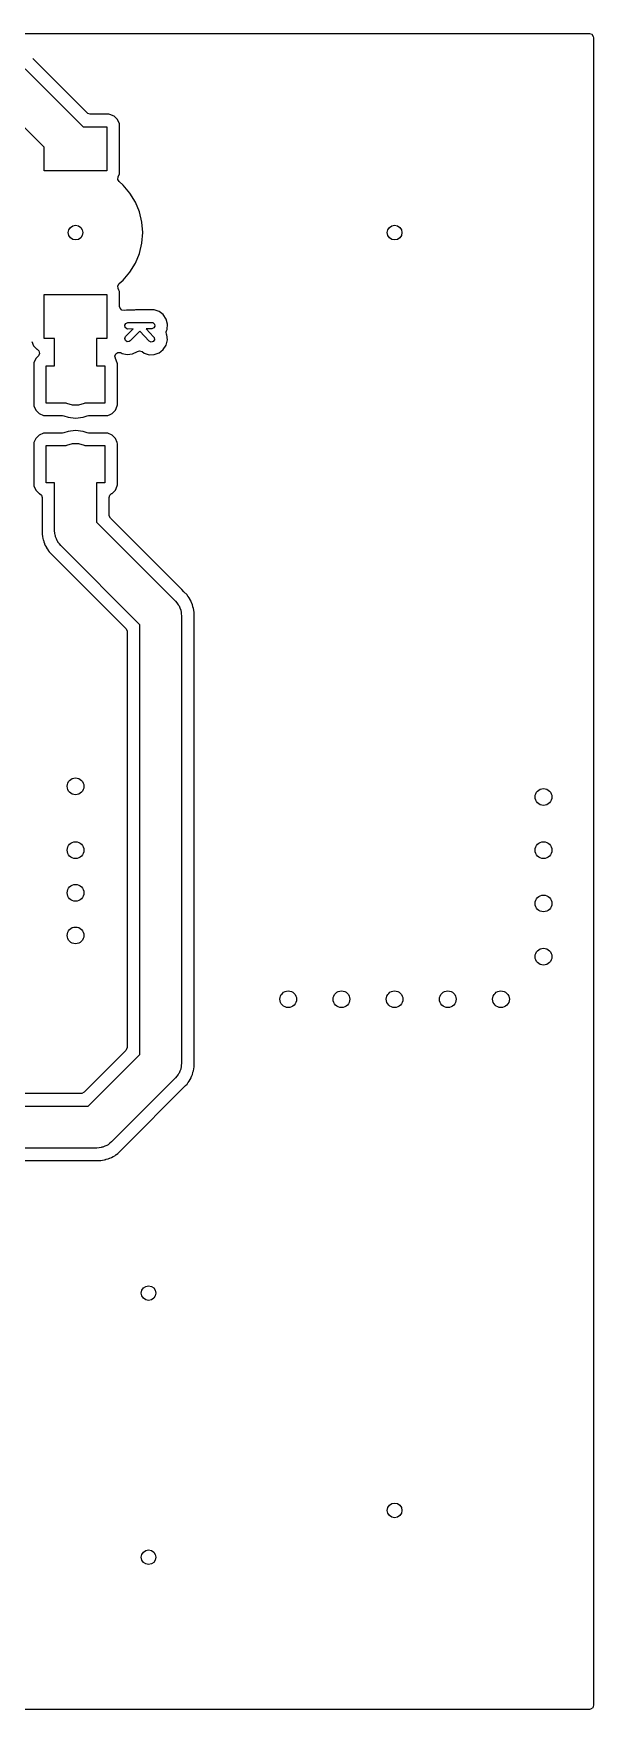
# Model space of a CAD drawing. Extents: x 0.01 to 1.59, y 0.01 to 1.59.
# Drawn here: x 1.06 to 1.587, y 0.013 to 1.587 of the extents above; entities that cross this region are included whole.
import ezdxf

# ---------------------------------------------------------------- set-up
doc = ezdxf.new("R2010")
doc.units = 0
doc.header["$MEASUREMENT"] = 0
doc.layers.add('BLACK', color=7, linetype='CONTINUOUS')

msp = doc.modelspace()

# ---------------------------------------------------------------- linework, layer by layer
at = {"layer": 'BLACK', "linetype": 'CONTINUOUS'}
for p, q in [((0.0169, 1.587), (1.5831, 1.587)), ((1.5831, 1.587), (1.5854, 1.5863)), ((1.5854, 1.5863), (1.5868, 1.5843)), ((1.5868, 1.5843), (1.587, 1.5831)), ((1.587, 1.5831), (1.587, 0.0169)), ((1.1109, 1.5124), (1.0598, 1.5635)), ((1.0527, 1.5539), (1.1072, 1.4994)), ((1.0705, 1.4804), (1.0306, 1.5203)), ((1.1114, 1.512), (1.1109, 1.5124)), ((1.1137, 1.5112), (1.1114, 1.512)), ((1.1313, 1.5112), (1.1137, 1.5112)), ((1.1323, 1.5111), (1.1313, 1.5112)), ((1.1363, 1.5093), (1.1323, 1.5111)), ((1.1072, 1.4994), (1.1295, 1.4994)), ((1.1295, 1.4994), (1.1295, 1.4581)), ((1.1395, 1.5062), (1.1363, 1.5093)), ((1.1412, 1.5022), (1.1395, 1.5062)), ((1.1414, 1.5012), (1.1412, 1.5022)), ((1.1414, 1.4563), (1.1414, 1.5012)), ((1.0705, 1.4581), (1.0705, 1.4804)), ((1.1295, 1.4581), (1.0705, 1.4581)), ((1.1397, 1.4499), (1.1399, 1.4523)), ((1.141, 1.4479), (1.1397, 1.4499)), ((1.1399, 1.4523), (1.14, 1.4524)), ((1.14, 1.4524), (1.1412, 1.4553)), ((1.1412, 1.4553), (1.1414, 1.4563)), ((1.1447, 1.4447), (1.141, 1.4479)), ((1.1511, 1.4371), (1.1447, 1.4447)), ((1.1563, 1.4287), (1.1511, 1.4371)), ((1.1601, 1.4195), (1.1563, 1.4287)), ((1.1624, 1.4099), (1.1601, 1.4195)), ((1.1632, 1.4), (1.1624, 1.4099)), ((1.1601, 1.3805), (1.1624, 1.3901)), ((1.1624, 1.3901), (1.1632, 1.4)), ((1.1511, 1.3628), (1.1563, 1.3713)), ((1.1563, 1.3713), (1.1601, 1.3805)), ((1.141, 1.3521), (1.1447, 1.3553)), ((1.1447, 1.3553), (1.1511, 1.3628)), ((1.1447, 1.3553), (1.1447, 1.3553)), ((1.0705, 1.3006), (1.0705, 1.3419)), ((1.0705, 1.3419), (1.1295, 1.3419)), ((1.1295, 1.3419), (1.1295, 1.3006)), ((1.1397, 1.35), (1.1409, 1.3521)), ((1.14, 1.3476), (1.1397, 1.35)), ((1.1407, 1.3459), (1.14, 1.3476)), ((1.1412, 1.3447), (1.1407, 1.3459)), ((1.1409, 1.3521), (1.141, 1.3521)), ((1.1414, 1.3437), (1.1412, 1.3447)), ((1.1414, 1.3308), (1.1414, 1.3437)), ((1.1414, 1.3437), (1.1414, 1.3437)), ((1.1418, 1.329), (1.1414, 1.3308)), ((1.1436, 1.3273), (1.1418, 1.329)), ((1.1459, 1.3269), (1.1436, 1.3273)), ((1.1478, 1.3273), (1.1459, 1.3269)), ((1.1554, 1.3273), (1.1478, 1.3273)), ((1.1563, 1.3275), (1.1554, 1.3273)), ((1.1566, 1.3275), (1.1563, 1.3275)), ((1.1563, 1.3275), (1.1563, 1.3275)), ((1.1567, 1.3275), (1.1566, 1.3275)), ((1.1615, 1.3276), (1.1567, 1.3275)), ((1.1616, 1.3276), (1.1615, 1.3276)), ((1.1628, 1.3274), (1.1616, 1.3276)), ((1.1739, 1.3275), (1.1628, 1.3274)), ((1.1786, 1.3259), (1.1739, 1.3275)), ((1.1825, 1.323), (1.1786, 1.3259)), ((1.1853, 1.3188), (1.1825, 1.323)), ((1.1463, 1.313), (1.1473, 1.3147)), ((1.1467, 1.311), (1.1463, 1.313)), ((1.1482, 1.3097), (1.1467, 1.311)), ((1.1471, 1.3026), (1.1541, 1.3096)), ((1.1473, 1.3147), (1.1492, 1.3155)), ((1.1492, 1.3095), (1.1482, 1.3097)), ((1.1492, 1.3155), (1.1588, 1.3155)), ((1.1541, 1.3096), (1.1492, 1.3095)), ((1.1603, 1.3075), (1.1513, 1.2984)), ((1.1588, 1.3155), (1.1596, 1.3157)), ((1.1596, 1.3157), (1.16, 1.3155)), ((1.16, 1.3155), (1.1716, 1.3156)), ((1.1692, 1.2982), (1.1603, 1.3075)), ((1.1716, 1.3097), (1.1663, 1.3097)), ((1.1663, 1.3097), (1.1734, 1.3022)), ((1.1716, 1.3156), (1.1726, 1.3155)), ((1.1735, 1.3105), (1.1716, 1.3097)), ((1.1726, 1.3155), (1.1741, 1.3142)), ((1.1745, 1.3122), (1.1735, 1.3105)), ((1.1741, 1.3142), (1.1745, 1.3122)), ((1.1865, 1.3141), (1.1853, 1.3188)), ((1.1853, 1.3069), (1.1855, 1.3077)), ((1.1856, 1.3045), (1.1853, 1.3069)), ((1.1855, 1.3077), (1.1862, 1.3092)), ((1.1862, 1.3092), (1.1865, 1.3141)), ((1.0588, 1.2978), (1.0605, 1.2938)), ((1.0605, 1.2938), (1.0637, 1.2907)), ((1.0803, 1.3006), (1.0705, 1.3006)), ((1.0803, 1.275), (1.0803, 1.3006)), ((1.1295, 1.3006), (1.1197, 1.3006)), ((1.1197, 1.3006), (1.1197, 1.275)), ((1.1463, 1.3007), (1.1471, 1.3026)), ((1.1468, 1.2988), (1.1463, 1.3007)), ((1.1484, 1.2976), (1.1468, 1.2988)), ((1.1505, 1.2978), (1.1484, 1.2976)), ((1.1513, 1.2984), (1.1505, 1.2978)), ((1.171, 1.2973), (1.1692, 1.2982)), ((1.1729, 1.2977), (1.171, 1.2973)), ((1.1741, 1.2994), (1.1729, 1.2977)), ((1.1734, 1.3022), (1.174, 1.3014)), ((1.174, 1.3014), (1.1741, 1.2994)), ((1.1825, 1.2902), (1.1851, 1.2944)), ((1.1851, 1.2944), (1.1863, 1.2992)), ((1.1858, 1.3041), (1.1856, 1.3045)), ((1.1863, 1.2992), (1.1858, 1.3041)), ((1.0608, 1.2778), (1.0607, 1.2768)), ((1.0607, 1.2768), (1.0607, 1.2382)), ((1.0626, 1.2818), (1.0608, 1.2778)), ((1.0608, 1.2778), (1.0608, 1.2778)), ((1.063, 1.2822), (1.0626, 1.2818)), ((1.065, 1.2843), (1.063, 1.2822)), ((1.0637, 1.2907), (1.0638, 1.2906)), ((1.0638, 1.2906), (1.0656, 1.289)), ((1.0652, 1.2844), (1.065, 1.2843)), ((1.0661, 1.2866), (1.0652, 1.2844)), ((1.0656, 1.289), (1.0661, 1.2866)), ((1.0725, 1.24), (1.0725, 1.275)), ((1.0725, 1.275), (1.0803, 1.275)), ((1.1197, 1.275), (1.1275, 1.275)), ((1.1275, 1.275), (1.1275, 1.24)), ((1.1369, 1.2839), (1.1377, 1.2861)), ((1.1374, 1.2822), (1.1369, 1.2839)), ((1.1373, 1.2821), (1.1374, 1.2822)), ((1.1374, 1.2818), (1.1373, 1.2821)), ((1.1392, 1.2778), (1.1374, 1.2818)), ((1.1374, 1.2818), (1.1374, 1.2818)), ((1.1377, 1.2861), (1.1397, 1.2875)), ((1.1393, 1.2768), (1.1392, 1.2778)), ((1.1393, 1.2382), (1.1393, 1.2768)), ((1.1397, 1.2875), (1.1421, 1.2874)), ((1.1421, 1.2874), (1.1428, 1.2871)), ((1.1428, 1.2871), (1.1438, 1.2865)), ((1.1438, 1.2865), (1.1438, 1.2865)), ((1.1438, 1.2865), (1.1486, 1.2855)), ((1.1486, 1.2855), (1.1511, 1.2858)), ((1.1486, 1.2855), (1.1486, 1.2855)), ((1.1486, 1.2855), (1.1486, 1.2855)), ((1.1511, 1.2858), (1.1535, 1.2862)), ((1.1535, 1.2862), (1.1583, 1.2885)), ((1.1535, 1.2862), (1.1535, 1.2862)), ((1.1583, 1.2884), (1.1602, 1.2891)), ((1.1583, 1.2885), (1.1583, 1.2884)), ((1.1602, 1.2891), (1.1625, 1.2883)), ((1.1625, 1.2883), (1.1626, 1.2883)), ((1.1626, 1.2883), (1.1644, 1.2869)), ((1.1644, 1.2869), (1.1691, 1.2854)), ((1.1691, 1.2854), (1.174, 1.2855)), ((1.1691, 1.2854), (1.1691, 1.2854)), ((1.174, 1.2855), (1.1787, 1.2871)), ((1.1787, 1.2871), (1.1801, 1.2883)), ((1.1801, 1.2883), (1.1825, 1.2902)), ((1.0607, 1.2382), (1.0607, 1.2382)), ((1.0607, 1.2382), (1.0608, 1.2372)), ((1.0608, 1.2372), (1.0626, 1.2332)), ((1.0626, 1.2332), (1.0657, 1.2301)), ((1.0657, 1.2301), (1.0697, 1.2283)), ((1.0697, 1.2283), (1.0707, 1.2282)), ((1.0707, 1.2282), (1.0707, 1.2282)), ((1.0707, 1.2282), (1.0877, 1.2282)), ((1.0912, 1.24), (1.0725, 1.24)), ((1.0877, 1.2282), (1.089, 1.228)), ((1.089, 1.228), (1.0929, 1.2266)), ((1.0918, 1.2396), (1.0912, 1.24)), ((1.0972, 1.238), (1.0918, 1.2396)), ((1.1028, 1.238), (1.0972, 1.238)), ((1.1082, 1.2396), (1.1028, 1.238)), ((1.1071, 1.2266), (1.111, 1.228)), ((1.1088, 1.24), (1.1082, 1.2396)), ((1.1275, 1.24), (1.1088, 1.24)), ((1.111, 1.228), (1.1123, 1.2282)), ((1.1123, 1.2282), (1.1293, 1.2282)), ((1.1293, 1.2282), (1.1293, 1.2282)), ((1.1293, 1.2282), (1.1293, 1.2282)), ((1.1293, 1.2282), (1.1294, 1.2282)), ((1.1294, 1.2282), (1.1303, 1.2283)), ((1.1303, 1.2283), (1.1325, 1.2293)), ((1.1325, 1.2293), (1.1343, 1.2301)), ((1.1343, 1.2301), (1.1374, 1.2332)), ((1.1374, 1.2332), (1.1392, 1.2372)), ((1.1392, 1.2372), (1.1393, 1.2382)), ((1.089, 1.2121), (1.0877, 1.2118)), ((1.0929, 1.2134), (1.089, 1.2121)), ((1.0929, 1.2266), (1.0929, 1.2266)), ((1.0929, 1.2266), (1.1, 1.2258)), ((1.1, 1.2142), (1.0929, 1.2134)), ((1.0929, 1.2134), (1.0929, 1.2134)), ((1.0929, 1.2134), (1.0929, 1.2134)), ((1.1, 1.2258), (1.1071, 1.2266)), ((1.1071, 1.2134), (1.1, 1.2142)), ((1.111, 1.2121), (1.1071, 1.2134)), ((1.1123, 1.2118), (1.111, 1.2121)), ((1.0608, 1.2028), (1.0607, 1.2018)), ((1.0607, 1.2018), (1.0607, 1.1632)), ((1.0626, 1.2068), (1.0608, 1.2028)), ((1.0608, 1.2028), (1.0608, 1.2028)), ((1.0657, 1.2099), (1.0626, 1.2068)), ((1.0697, 1.2117), (1.0657, 1.2099)), ((1.0707, 1.2118), (1.0697, 1.2117)), ((1.0877, 1.2118), (1.0707, 1.2118)), ((1.0725, 1.165), (1.0725, 1.2)), ((1.0725, 1.2), (1.0912, 1.2)), ((1.0912, 1.2), (1.0918, 1.2004)), ((1.0918, 1.2004), (1.0972, 1.202)), ((1.0972, 1.202), (1.1028, 1.202)), ((1.1028, 1.202), (1.1082, 1.2004)), ((1.1082, 1.2004), (1.1088, 1.2)), ((1.1088, 1.2), (1.1275, 1.2)), ((1.1293, 1.2118), (1.1123, 1.2118)), ((1.1275, 1.2), (1.1275, 1.165)), ((1.1303, 1.2117), (1.1293, 1.2118)), ((1.1343, 1.2099), (1.1303, 1.2117)), ((1.1374, 1.2068), (1.1343, 1.2099)), ((1.1392, 1.2028), (1.1374, 1.2068)), ((1.1393, 1.2018), (1.1392, 1.2028)), ((1.1393, 1.1632), (1.1393, 1.2018)), ((1.0803, 1.165), (1.0725, 1.165)), ((1.0803, 1.12), (1.0803, 1.165)), ((1.1275, 1.165), (1.1197, 1.165)), ((1.1197, 1.165), (1.1197, 1.1281)), ((1.0607, 1.1632), (1.0607, 1.1632)), ((1.0607, 1.1632), (1.0608, 1.1622)), ((1.0608, 1.1622), (1.0626, 1.1582)), ((1.0626, 1.1582), (1.0657, 1.1551)), ((1.0657, 1.1551), (1.0662, 1.1549)), ((1.0662, 1.1549), (1.068, 1.1533)), ((1.068, 1.1533), (1.0685, 1.1513)), ((1.0685, 1.1513), (1.0685, 1.1236)), ((1.1315, 1.1513), (1.1323, 1.1536)), ((1.1315, 1.1347), (1.1315, 1.1513)), ((1.1323, 1.1536), (1.1338, 1.1549)), ((1.1338, 1.1549), (1.1343, 1.1551)), ((1.1343, 1.1551), (1.1374, 1.1582)), ((1.1343, 1.1551), (1.1343, 1.1551)), ((1.1343, 1.1551), (1.1343, 1.1551)), ((1.1374, 1.1582), (1.1392, 1.1622)), ((1.1392, 1.1622), (1.1393, 1.1632)), ((1.1316, 1.1341), (1.1315, 1.1347)), ((1.1327, 1.1319), (1.1316, 1.1341)), ((1.0685, 1.1236), (1.0685, 1.1164)), ((1.0806, 1.1179), (1.0803, 1.12)), ((1.0808, 1.1158), (1.0806, 1.1179)), ((1.1197, 1.1281), (1.1939, 1.0539)), ((1.1998, 1.0648), (1.1327, 1.1319)), ((1.0685, 1.1164), (1.0688, 1.115)), ((1.0688, 1.115), (1.0689, 1.1148)), ((1.0689, 1.1148), (1.0689, 1.1146)), ((1.0689, 1.1146), (1.0691, 1.1129)), ((1.0691, 1.1129), (1.0691, 1.1129)), ((1.0691, 1.1129), (1.0696, 1.1114)), ((1.0696, 1.1114), (1.0697, 1.1112)), ((1.0697, 1.1112), (1.0701, 1.1095)), ((1.0701, 1.1095), (1.0708, 1.108)), ((1.0708, 1.108), (1.0709, 1.1078)), ((1.0709, 1.1078), (1.0714, 1.1062)), ((1.0714, 1.1062), (1.0714, 1.1062)), ((1.0714, 1.1062), (1.0723, 1.1048)), ((1.0723, 1.1048), (1.0724, 1.1046)), ((1.0724, 1.1046), (1.0732, 1.1031)), ((1.0732, 1.1031), (1.0732, 1.1031)), ((1.0732, 1.1031), (1.0742, 1.1018)), ((1.081, 1.1152), (1.0808, 1.1158)), ((1.0811, 1.1144), (1.081, 1.1152)), ((1.082, 1.1125), (1.0811, 1.1144)), ((1.0827, 1.1106), (1.082, 1.1125)), ((1.0832, 1.11), (1.0827, 1.1106)), ((1.0834, 1.1094), (1.0832, 1.11)), ((1.0848, 1.1078), (1.0834, 1.1094)), ((1.0861, 1.1061), (1.0848, 1.1078)), ((1.1603, 1.0318), (1.0861, 1.1061)), ((1.0742, 1.1018), (1.0743, 1.1016)), ((1.0743, 1.1016), (1.0752, 1.1002)), ((1.0752, 1.1002), (1.077, 1.0984)), ((1.077, 1.0984), (1.077, 1.0984)), ((1.077, 1.0984), (1.1473, 1.0281)), ((1.2019, 1.0627), (1.1998, 1.0648)), ((1.2048, 1.0598), (1.2019, 1.0627)), ((1.2052, 1.0591), (1.2048, 1.0598)), ((1.2057, 1.0584), (1.2052, 1.0591)), ((1.2058, 1.0582), (1.2057, 1.0584)), ((1.2068, 1.0569), (1.2058, 1.0582)), ((1.2076, 1.0554), (1.2068, 1.0569)), ((1.2077, 1.0552), (1.2076, 1.0554)), ((1.2086, 1.0538), (1.2077, 1.0552)), ((1.1939, 1.0539), (1.1952, 1.0522)), ((1.1952, 1.0522), (1.1966, 1.0506)), ((1.1966, 1.0506), (1.1968, 1.05)), ((1.1968, 1.05), (1.1973, 1.0494)), ((1.1973, 1.0494), (1.198, 1.0475)), ((1.198, 1.0475), (1.1989, 1.0455)), ((1.1989, 1.0455), (1.199, 1.0449)), ((1.199, 1.0449), (1.1992, 1.0442)), ((1.1992, 1.0442), (1.1994, 1.0421)), ((1.1994, 1.0421), (1.1997, 1.04)), ((1.1997, 1.04), (1.1997, 0.62)), ((1.2091, 1.0522), (1.2086, 1.0538)), ((1.2092, 1.052), (1.2091, 1.0522)), ((1.2099, 1.0505), (1.2092, 1.052)), ((1.2103, 1.0489), (1.2099, 1.0505)), ((1.2099, 1.0505), (1.2099, 1.0505)), ((1.2099, 1.0505), (1.2099, 1.0505)), ((1.2104, 1.0486), (1.2103, 1.0489)), ((1.2109, 1.0471), (1.2104, 1.0486)), ((1.2111, 1.0454), (1.2109, 1.0471)), ((1.2111, 1.0452), (1.2111, 1.0454)), ((1.2115, 1.0435), (1.2111, 1.0452)), ((1.2115, 1.0418), (1.2115, 1.0435)), ((1.2115, 0.6236), (1.2115, 1.0418)), ((1.1473, 1.0281), (1.1484, 1.0259)), ((1.1484, 1.0259), (1.1485, 1.0253)), ((1.1485, 1.0253), (1.1485, 0.6347)), ((1.1603, 0.6282), (1.1603, 1.0318)), ((1.1473, 0.6319), (1.1081, 0.5927)), ((1.1477, 0.6324), (1.1473, 0.6319)), ((1.1485, 0.6347), (1.1477, 0.6324)), ((1.1119, 0.5797), (1.1603, 0.6282)), ((1.1989, 0.6145), (1.198, 0.6125)), ((1.199, 0.6152), (1.1989, 0.6145)), ((1.1992, 0.6158), (1.199, 0.6152)), ((1.1994, 0.6179), (1.1992, 0.6158)), ((1.1997, 0.62), (1.1994, 0.6179)), ((1.2109, 0.6129), (1.2111, 0.6146)), ((1.2111, 0.6148), (1.2115, 0.6164)), ((1.2111, 0.6146), (1.2111, 0.6148)), ((1.2115, 0.6164), (1.2115, 0.6236)), ((1.1939, 0.6061), (1.1339, 0.5461)), ((1.1448, 0.5402), (1.2035, 0.599)), ((1.1952, 0.6078), (1.1939, 0.6061)), ((1.1966, 0.6094), (1.1952, 0.6078)), ((1.1968, 0.61), (1.1966, 0.6094)), ((1.1973, 0.6106), (1.1968, 0.61)), ((1.198, 0.6125), (1.1973, 0.6106)), ((1.2035, 0.599), (1.2048, 0.6002)), ((1.2048, 0.6002), (1.2057, 0.6016)), ((1.2057, 0.6016), (1.2058, 0.6018)), ((1.2058, 0.6018), (1.2068, 0.6031)), ((1.2068, 0.6031), (1.2076, 0.6046)), ((1.2068, 0.6031), (1.2068, 0.6031)), ((1.2076, 0.6046), (1.2077, 0.6048)), ((1.2077, 0.6048), (1.2086, 0.6062)), ((1.2086, 0.6062), (1.2091, 0.6078)), ((1.2091, 0.6078), (1.2092, 0.608)), ((1.2092, 0.608), (1.2099, 0.6095)), ((1.2099, 0.6095), (1.2103, 0.6112)), ((1.2103, 0.6112), (1.2104, 0.6114)), ((1.2104, 0.6114), (1.2109, 0.6129)), ((1.1053, 0.5915), (0.8436, 0.5915)), ((1.1059, 0.5916), (1.1053, 0.5915)), ((1.1081, 0.5927), (1.1059, 0.5916)), ((0.84, 0.5797), (1.1119, 0.5797)), ((1.12, 0.5403), (0.8482, 0.5403)), ((1.1221, 0.5406), (1.12, 0.5403)), ((1.1242, 0.5408), (1.1221, 0.5406)), ((1.1248, 0.541), (1.1242, 0.5408)), ((1.1256, 0.5411), (1.1248, 0.541)), ((1.1275, 0.542), (1.1256, 0.5411)), ((1.1294, 0.5427), (1.1275, 0.542)), ((1.13, 0.5431), (1.1294, 0.5427)), ((1.1306, 0.5434), (1.13, 0.5431)), ((1.1322, 0.5448), (1.1306, 0.5434)), ((1.1339, 0.5461), (1.1322, 0.5448)), ((1.1384, 0.5343), (1.1398, 0.5352)), ((1.1398, 0.5352), (1.1448, 0.5402)), ((1.1398, 0.5352), (1.1398, 0.5352)), ((0.8547, 0.5285), (1.1236, 0.5285)), ((1.1236, 0.5285), (1.1252, 0.5289)), ((1.1252, 0.5289), (1.1254, 0.5289)), ((1.1254, 0.5289), (1.1271, 0.5291)), ((1.1271, 0.5291), (1.128, 0.5294)), ((1.1271, 0.5291), (1.1271, 0.5291)), ((1.128, 0.5294), (1.1286, 0.5296)), ((1.1286, 0.5296), (1.1288, 0.5297)), ((1.1288, 0.5297), (1.1305, 0.5301)), ((1.1305, 0.5301), (1.132, 0.5308)), ((1.132, 0.5308), (1.1322, 0.5309)), ((1.1322, 0.5309), (1.1338, 0.5314)), ((1.1338, 0.5314), (1.1352, 0.5323)), ((1.1352, 0.5323), (1.1354, 0.5324)), ((1.1354, 0.5324), (1.1369, 0.5331)), ((1.1369, 0.5331), (1.1382, 0.5342)), ((1.1369, 0.5331), (1.1369, 0.5331)), ((1.1369, 0.5331), (1.1369, 0.5331)), ((1.1382, 0.5342), (1.1384, 0.5343)), ((1.587, 0.0169), (1.5863, 0.0146)), ((1.5831, 0.013), (0.0169, 0.013)), ((1.5843, 0.0132), (1.5831, 0.013)), ((1.5863, 0.0146), (1.5843, 0.0132))]:
    msp.add_line(p, q, dxfattribs=at)
at = {"layer": 'BLACK'}
for centre, radius in [((1.1, 1.4), 0.00689), ((1.4, 1.4), 0.00689), ((1.1, 0.88), 0.00787), ((1.54, 0.87), 0.00787), ((1.1, 0.82), 0.00787), ((1.54, 0.82), 0.00787), ((1.1, 0.78), 0.00787), ((1.54, 0.77), 0.00787), ((1.1, 0.74), 0.00787), ((1.54, 0.72), 0.00787), ((1.3, 0.68), 0.00787), ((1.35, 0.68), 0.00787), ((1.4, 0.68), 0.00787), ((1.45, 0.68), 0.00787), ((1.5, 0.68), 0.00787), ((1.1686, 0.404), 0.00689), ((1.4, 0.2), 0.00689), ((1.1686, 0.156), 0.00689)]:
    msp.add_circle(centre, radius, dxfattribs=at)

doc.saveas('drawing.dxf')
